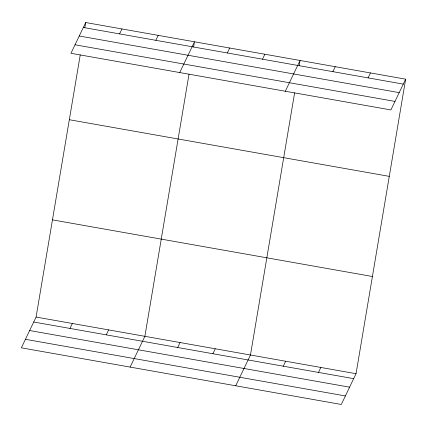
<?xml version="1.0" encoding="UTF-8"?>
<svg xmlns="http://www.w3.org/2000/svg" width="427" height="427" viewBox="0 0 427 427"><rect width="100%" height="100%" fill="white"/><g stroke="black" fill="none" stroke-linecap="round" stroke-linejoin="round"><path stroke-width="0.64" d="M405.65 79.166L390.908 109.936L70.951 53.306L85.694 22.53L405.65 79.166L356.049 373.694L341.306 404.47L21.35 347.834L36.092 317.064L80.239 54.928M84.824 27.712L85.694 22.53M189.022 74.186L144.876 336.321L130.134 367.092M193.607 46.97L194.477 41.787L179.735 72.558M294.609 92.872L250.462 355.008L235.72 385.778M299.194 65.657L300.064 60.474L285.321 91.245M119.581 33.904L121.957 28.951M155.844 40.319L158.22 35.366M69.98 328.432L72.355 323.485M227.303 52.969L229.673 48.016M106.243 334.853L108.618 329.9M262.498 59.198L264.868 54.245M177.701 347.503L180.071 342.55M332.889 71.656L335.259 66.703M212.897 353.732L215.267 348.779M368.085 77.885L370.455 72.932M283.288 366.19L285.658 361.237M318.483 372.419L320.853 367.466M83.324 27.483L403.275 84.114M79.241 36.001L399.197 92.638M75.035 44.782L394.991 101.418M69.329 119.725L389.28 176.362M52.462 219.868L372.419 276.499M36.092 317.064L356.049 373.694M33.722 322.017L353.679 378.648M29.639 330.535L349.596 387.172M25.433 339.316L345.39 395.946"/></g></svg>
